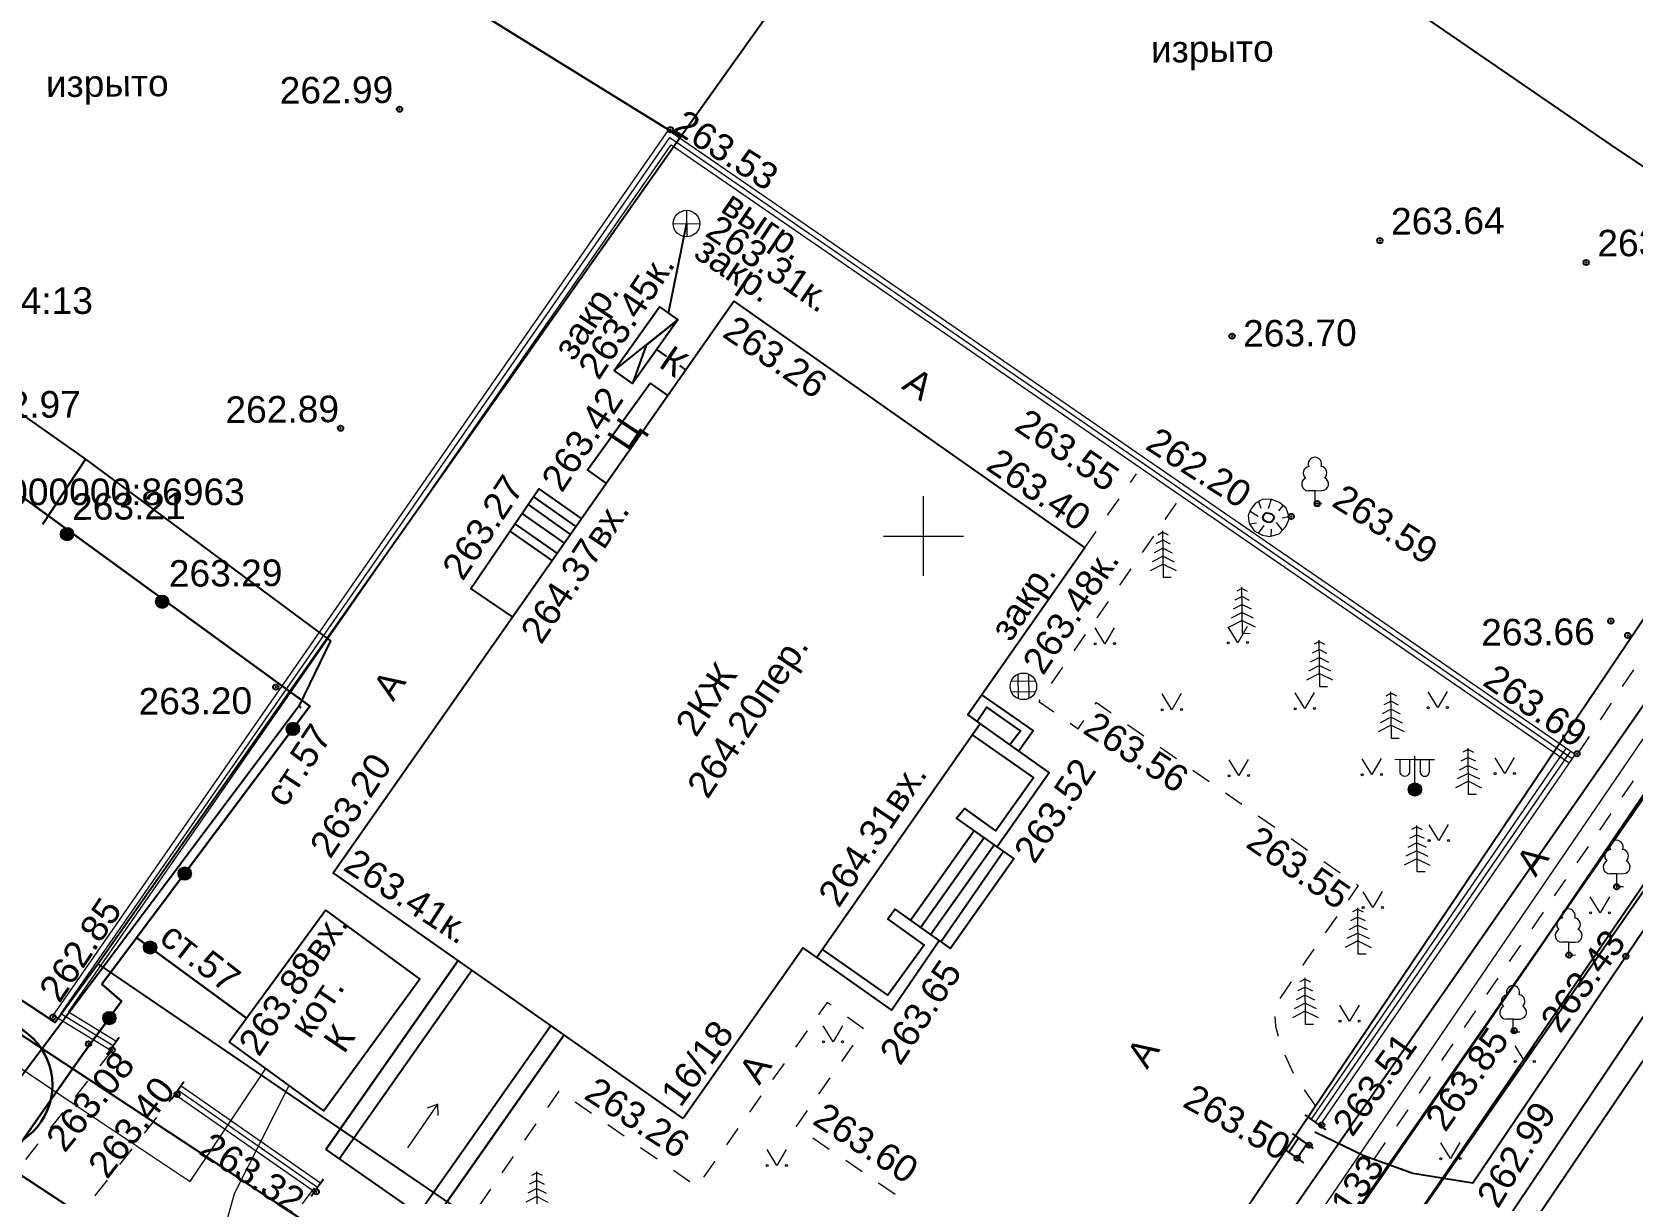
# Model space of a CAD drawing. Header units: metres. Extents: x -1448899 to 1563798, y -293564 to 398817.
# Drawn here: x 1533016.5 to 1533076.6, y 387375.3 to 387419 of the extents above; entities that cross this region are included whole.
import ezdxf
from ezdxf.enums import TextEntityAlignment as Align

# ---------------------------------------------------------------- set-up
doc = ezdxf.new("R2010")
doc.units = ezdxf.units.M
doc.set_wipeout_variables(frame=1)
doc.header["$PDMODE"] = 32
doc.header["$PDSIZE"] = 0.2
doc.linetypes.add('atp_1.5x1.5', pattern=[3, 1.5, -1.5])
for name, color, linetype in [('C', 134, 'Continuous'), ('LABELS', 254, 'Continuous'), ('P', 94, 'Continuous'), ('T', 1, 'Continuous'), ('Z', 30, 'Continuous'), ('Автодорожное хозяйство', 7, 'Continuous'), ('Газопроводы', 7, 'Continuous'), ('Инженерные сооружения', 7, 'Continuous'), ('Кабели низкого напряжения', 7, 'Continuous'), ('кадастр', 7, 'Continuous'), ('Крышки колодцев', 7, 'Continuous'), ('Объекты электропередачи', 7, 'Continuous'), ('Ограждения', 7, 'Continuous'), ('Откосы', 7, 'Continuous'), ('Отметка', 7, 'Continuous'), ('Пикет', 7, 'Continuous'), ('Растительность', 7, 'Continuous'), ('Сетка координат', 7, 'Continuous')]:
    doc.layers.add(name, color=color, linetype=linetype)
doc.styles.get("Standard").update_dxf_attribs({"font": 'arial.ttf'})
doc.styles.add('Бм431', font='')
doc.styles.get('Бм431').set_extended_font_data('Bm431', italic=True)
doc.linetypes.add('atp_119_3', pattern='A,4,-2,[131,ltypeshp.shx,S=0.45,R=90,X=0.45,Y=-0.45],8,[131,ltypeshp.shx,S=0.45,R=-90,X=-0.45,Y=0.45],-2,4', length=20)
doc.linetypes.add('atp_121_g', pattern='A,8,-0.6,["Г",Бм431,S=2,R=0,X=0,Y=-1],-2.3,24', length=34.9)
doc.linetypes.add('atp_122_g', pattern='A,2,-2,3,-0.6,["Г",Бм431,S=2,R=0,X=0,Y=-1],-2.8,3,-2,8,-2,8,-2,6', length=41.4)
doc.linetypes.add('atp_280_1', pattern='A,2,[130,ltypeshp.shx,S=0.4191,R=17.354,X=-0.125,Y=-0.4],0,[130,ltypeshp.shx,S=0.4049,R=8.8807,X=-0.0625,Y=-0.4],0.0001,[130,ltypeshp.shx,S=0.4,R=0,X=0,Y=-0.4],0,[130,ltypeshp.shx,S=0.4049,R=-8.8807,X=0.0625,Y=-0.4],0.0001,[130,ltypeshp.shx,S=0.4191,R=-17.354,X=0.125,Y=-0.4],2', length=4.0002)
doc.linetypes.add('atp_472', pattern='A,0,-8,[130,ltypeshp.shx,S=0.4,R=0,X=0,Y=0],0', length=8)
doc.linetypes.add('atp_474_3a', pattern='A,3,-1,1.1,-0.3,[133,ltypeshp.shx,S=0.1,R=0,X=0,Y=0],0.0001,[133,ltypeshp.shx,S=0.2,R=0,X=-0.1,Y=0],0,[133,ltypeshp.shx,S=0.3,R=0,X=-0.2,Y=0],0.0001,[133,ltypeshp.shx,S=0.4,R=0,X=-0.3,Y=0],0,[130,ltypeshp.shx,S=0.2,R=0,X=0.1,Y=0.6],-0.5,1.1,-1', length=8.0002)

# ---------------------------------------------------------------- blocks, each defined once
blk = doc.blocks.new('atp_390e')
at = {"color": 0, "linetype": 'ByBlock', "lineweight": -2}
for p, q in [((0, 2.8), (-0.544, 2.528)), ((0, 3.4), (-0.4, 3.2)), ((0, 3.4), (0.4, 3.2)), ((0, 2.8), (0.544, 2.528)), ((0, 1.6), (-0.832, 1.184)), ((0, 2.2), (-0.688, 1.856)), ((0, 2.2), (0.688, 1.856)), ((0, 1.6), (0.832, 1.184)), ((0, 1), (-0.976, 0.512)), ((0, 1), (0.976, 0.512))]:
    blk.add_line(p, q, dxfattribs=at)
blk.add_lwpolyline([(0.6, 0), (0, 0), (0, 3.5)], dxfattribs=at)
blk = doc.blocks.new('atp_117kb')
at = {"color": 0, "linetype": 'ByBlock', "lineweight": -2}
for points in [[(-1, 0), (1, 0)], [(0, 1), (0, -1)]]:
    blk.add_lwpolyline(points, dxfattribs=at)
blk.add_circle((0, 0), 1, dxfattribs=at)
blk = doc.blocks.new('atp_115a')
at = {"color": 0, "linetype": 'ByBlock', "lineweight": -2}
for points in [[(0, 0), (4, 0)], [(3.29, -0.5), (4, 0), (3.29, 0.5)]]:
    blk.add_lwpolyline(points, dxfattribs=at)
blk = doc.blocks.new('atp_390a')
at = {"color": 0, "linetype": 'ByBlock', "lineweight": -2}
for points in [[(0, 0.99), (-0.51, 0.99)], [(0, 0.99), (0.51, 0.99)], [(0, 0), (0, 0.99)], [(0.5, 0), (0, 0)]]:
    blk.add_lwpolyline(points, dxfattribs=at)
for centre, start, end in [((-0.39, 2.32), 97.9406, 227.8197), ((0, 3), 90, 202.242), ((0, 3), 337.758, 90), ((0.39, 2.32), 312.1803, 82.0594), ((-0.51, 1.49), 115.6346, 270), ((0.51, 1.49), 270, 64.3654)]:
    blk.add_arc(centre, 0.5, start, end, dxfattribs=at)
blk = doc.blocks.new('atp_416')
at = {"color": 0, "linetype": 'ByBlock', "lineweight": -2}
blk.add_lwpolyline([(0.72, 1.2), (0, 0), (-0.72, 1.2)], dxfattribs=at)
for centre in [(-0.72, 0), (0.72, 0)]:
    blk.add_circle(centre, 0.075, dxfattribs=at)
blk = doc.blocks.new('atp_117d')
at = {"color": 0, "linetype": 'ByBlock', "lineweight": -2}
for points in [[(-0.92, 0.4), (0.92, 0.4)], [(-0.4, 0.92), (-0.4, -0.92)], [(0.4, 0.92), (0.4, -0.92)], [(-0.92, -0.4), (0.92, -0.4)]]:
    blk.add_lwpolyline(points, dxfattribs=at)
blk.add_circle((0, 0), 1, dxfattribs=at)
blk = doc.blocks.new('atp_107a')
at = {"linetype": 'ByBlock', "lineweight": -2}
h = blk.add_hatch(color=0, dxfattribs=at)
edge = h.paths.add_edge_path()
edge.add_arc((0, 0), 0.5, 0, 360)
at = {"color": 0, "linetype": 'ByBlock', "lineweight": -2}
blk.add_circle((0, 0), 0.5, dxfattribs=at)
blk = doc.blocks.new('atp_110a')
at = {"color": 0, "linetype": 'ByBlock', "lineweight": -2}
for p, q in [((0, 0.5), (0, 2.5)), ((0, 2.25), (-1.5, 2.25)), ((0, 2.25), (1.5, 2.25))]:
    blk.add_line(p, q, dxfattribs=at)
for points in [[(-0.4, 2.25), (-0.4, 1.36, -1.040016), (-1.1, 1.36), (-1.1, 2.25)], [(0.4, 2.25), (0.4, 1.36, 1.040016), (1.1, 1.36), (1.1, 2.25)]]:
    blk.add_lwpolyline(points, format="xyb", dxfattribs=at)
blk = doc.blocks.new('A$C0BB7152E')
at = {"layer": 'C', "linetype": 'Continuous'}
for points in [[(1532941.74, 387411.13), (1532958.49, 387399.71), (1532958.65, 387399.96), (1532975.2, 387388.67), (1532975.05, 387388.44), (1532992.25, 387378.31), (1532993.53, 387380.47), (1533010.61, 387369.13), (1533043.84, 387347.18), (1533052.81, 387360.85), (1533018.97, 387383.91), (1533017.35, 387381.71), (1532985.42, 387402.85), (1532987.29, 387405.49), (1532970.42, 387416.99), (1532968.64, 387414.18), (1532952.06, 387425.45), (1532954, 387428.19), (1532937.56, 387439.38)], [(1533010.15, 387296.5), (1533022.12, 387314.27), (1533032.71, 387330.02), (1533041.67, 387343.87), (1533043.84, 387347.18), (1533052.81, 387360.85), (1533073.87, 387392.13), (1533084.99, 387408.63), (1533106.37, 387394.23), (1533097.45, 387380.76), (1533085.37, 387363.26), (1533071.71, 387343.18), (1533064.43, 387332.52), (1533041.7, 387298.63)]]:
    blk.add_lwpolyline(points, dxfattribs=at)
at = {"layer": 'P', "linetype": 'Continuous'}
for points in [[(1533040.86, 387415), (1533024.41, 387425.19), (1533046.66, 387458.59), (1533063.48, 387447.29), (1533061.91, 387444.66), (1533052.51, 387431.33)], [(1533084.99, 387408.63), (1533076.04, 387414.59), (1533059.14, 387426.19), (1533052.51, 387431.33), (1533061.91, 387444.66), (1533063.48, 387447.29), (1533085.34, 387432.98), (1533096.55, 387425.06)], [(1532985.42, 387402.85), (1532987.29, 387405.49), (1532992.54, 387412.29), (1533007.73, 387436), (1533024.41, 387425.19), (1533040.86, 387415), (1533029.47, 387398.85), (1533018.97, 387383.91), (1533017.35, 387381.71)]]:
    blk.add_lwpolyline(points, close=True, dxfattribs=at)
at = {"layer": 'T', "linetype": 'Continuous'}
for points in [[(1533330.57, 387567.05), (1533274, 387556.26), (1533216.53, 387544.1), (1533193.93, 387536.43), (1533174.02, 387522.56), (1533148.19, 387484.78), (1533102.62, 387418.08), (1532923.45, 387153.07), (1532596.95, 386668.16), (1532501.82, 386525.68), (1532463.24, 386470.75), (1532364.18, 386323.11), (1532278.05, 386197.05), (1532195.94, 386075.2), (1532063.54, 385880.4), (1531928.37, 385674.27)], [(1532064.33, 385872.03), (1533175.95, 387529.37), (1533203.37, 387541.48)], [(1533162.43, 387515.89), (1533154.53, 387505.18), (1533111.68, 387441.91), (1533082.13, 387397.43), (1533060.27, 387365.97), (1533034.71, 387328.22), (1532997.57, 387271.25), (1532964.96, 387223.72), (1532933.37, 387176.37), (1532874.68, 387089.36), (1532843.38, 387040.66), (1532805.03, 386986.44), (1532776.13, 386943.81), (1532731.6, 386971.39), (1532708.71, 386938.73), (1532656.13, 386861.1), (1532653.98, 386858.22), (1532649.48, 386852.18), (1532588.17, 386895.63), (1532585.35, 386897.71), (1532581.82, 386900.16), (1532575.32, 386889.29)], [(1532964.32, 387441.74), (1532970.68, 387437.17), (1532986.99, 387425.45), (1533008.43, 387411.35), (1533015.12, 387407.17), (1533014.16, 387405.94), (1533018.49, 387402.89), (1533027.71, 387396.06), (1533026.51, 387393.61), (1533026.6, 387393.56)], [(1533018.49, 387402.89), (1533016.88, 387400.44)], [(1532765.03, 386934.85), (1532794.11, 386967.41), (1532818.17, 387003.22), (1532844.83, 387042.56), (1532871.41, 387081.94), (1532896.31, 387118.47), (1532921.55, 387156.25), (1532948, 387192.55), (1532970.65, 387229.72), (1532994.19, 387264.45), (1533016.33, 387297.19), (1533037.77, 387329.04), (1533061.42, 387364.03), (1533084.97, 387398.44)], [(1533026.51, 387393.61), (1533008.84, 387370.04), (1533016.52, 387364.67), (1533014.75, 387362.13), (1533026.08, 387354.59), (1533031.22, 387351.22)]]:
    blk.add_lwpolyline(points, dxfattribs=at)
at = {"layer": 'Z', "linetype": 'Continuous'}
for points in [[(1533710.26, 387285.68), (1533629.25, 387271.12), (1533488.73, 387243.43), (1533276.59, 387203.68), (1533212.06, 387524.79), (1533163.69, 387514.22), (1533156.17, 387504.03), (1533113.34, 387440.8), (1533083.78, 387396.31), (1533061.92, 387364.84), (1533036.38, 387327.12), (1532999.24, 387270.14), (1532966.62, 387222.6), (1532935.02, 387175.25), (1532876.35, 387088.27), (1532845.03, 387039.54), (1532806.68, 386985.3), (1532776.71, 386941.1), (1532732.15, 386968.69), (1532710.35, 386937.6), (1532656.87, 386858.62), (1532725.1, 386809.85)], [(1532931.71, 387177.49), (1532963.3, 387224.84), (1532995.91, 387272.36), (1533033.04, 387329.33), (1533058.61, 387367.1), (1533080.48, 387398.55), (1533110.02, 387443.02), (1533152.9, 387506.34), (1533159.62, 387515.45), (1533124.91, 387538.32), (1533068.35, 387576.42), (1532966.96, 387646.24), (1532837.59, 387734.1)], [(1532947.56, 387426.35), (1533026.55, 387374.35), (1533025.42, 387372.37), (1533019.05, 387338.02), (1533015.08, 387338.64), (1533021.37, 387372.47), (1532945.12, 387422.69)]]:
    blk.add_lwpolyline(points, dxfattribs=at)
at = {"layer": 'LABELS'}
for s, p in [('66:41:0403044:13', (1533013.14, 387408.855)), ('66:41:0000000:86963', (1533017.685, 387401.665))]:
    blk.add_text(s, height=1, dxfattribs=at).set_placement(p, align=Align.MIDDLE_CENTER)
blk = doc.blocks.new('A$C0ab4c2d5')
for points in [[(205.39, 78.293), (207.233, 77.396), (209.06, 76.716), (211.003, 76.385), (211.312, 76.332), (219.47, 88.2), (237.493, 113.565), (240.175, 123.875), (247.683, 135.018), (263.555, 152.559), (274.396, 168.492)], [(181.335, 109.268), (182.041, 112.664)], [(181.65, 78.988), (168.552, 88.328), (183.789, 109.709), (196.912, 100.329), (192.463, 94.076), (192.932, 93.743), (186.712, 85.005), (186.207, 85.364), (181.65, 78.988)], [(179.274, 107.13), (181.675, 109.023), (180.475, 108.076), (179.955, 106.639)], [(180.873, 107.911), (181.243, 107.647)], [(181.723, 107.305), (181.957, 107.138)], [(178.931, 102.893), (178.242, 103.406), (180.615, 106.645), (181.272, 106.177)], [(175.37, 97.896), (173.813, 98.977), (176.403, 102.706), (177.991, 101.574)], [(176.195, 102.406), (177.764, 101.287)], [(175.759, 101.779), (177.329, 100.661)], [(175.992, 102.114), (177.561, 100.995)], [(175.301, 101.12), (176.87, 100.001)], [(175.491, 101.393), (177.061, 100.275)], [(194.363, 92.705), (194.914, 93.472), (193.001, 94.833)], [(194.03, 92.946), (194.447, 93.463), (193.186, 94.359), (192.81, 93.83)], [(192.932, 93.743), (195.503, 91.879), (193.529, 89.111), (192.016, 90.202), (192.319, 90.563), (193.473, 89.71), (194.922, 91.699), (192.635, 93.327)], [(190.256, 86.375), (192.672, 89.729)], [(190.63, 86.103), (193.048, 89.458)], [(191.003, 85.832), (193.422, 89.189)], [(191.318, 85.604), (191.735, 85.302), (194.157, 88.669), (193.529, 89.111)], [(191.388, 85.553), (193.774, 88.939)], [(186.712, 85.005), (189.509, 82.998), (191.318, 85.604), (189.682, 86.791), (189.401, 86.415), (190.763, 85.435), (189.379, 83.56), (186.926, 85.306)], [(168.704, 77.569), (173.738, 84.63)], [(171.659, 75.462), (176.693, 82.523)], [(162.423, 79.869), (162.886, 80.522)], [(204.543, 78.244), (205.327, 77.67)], [(168.202, 77.927), (172.159, 75.106)], [(204.174, 77.709), (204.958, 77.135)]]:
    blk.add_lwpolyline(points)
for points in [[(181.675, 109.023), (179.955, 106.639), (179.274, 107.13), (180.995, 109.514)], [(164.599, 81.998), (168.255, 86.928), (171.789, 84.307), (168.134, 79.377)], [(204.721, 77.315), (205.09, 77.85), (204.78, 78.064), (204.411, 77.53)]]:
    blk.add_lwpolyline(points, close=True)
at = {"elevation": 261.725}
blk.add_lwpolyline([(204.06, 101.42), (204.048, 101.453), (203.971, 101.518), (203.848, 101.567), (203.738, 101.573), (203.692, 101.549), (203.626, 101.462), (203.606, 101.415), (203.61, 101.377), (203.651, 101.313), (203.776, 101.249), (203.849, 101.234), (203.939, 101.262), (204.033, 101.362)], close=True, dxfattribs=at)
at = {"elevation": 262.406}
for points in [[(159.997, 81.56), (160.46, 82.213)], [(205.025, 78.943), (205.809, 78.37)], [(167.64, 76.167), (168.103, 76.819)]]:
    blk.add_lwpolyline(points, dxfattribs=at)
blk.add_point((217.303, 96.875))
at = {"layer": 'Автодорожное хозяйство', "color": 7, "linetype": 'atp_1.5x1.5', "lineweight": 15, "ltscale": 0.5, "flags": 128}
for points in [[(160.197, 81.726), (157.417, 78.267), (156.868, 77.583), (156.429, 77.583), (149.495, 82.382), (82.59, 128.181), (41.419, 157.991)], [(215.417, 92.467), (228.588, 111.968), (237.868, 125.54), (238.82, 130.966), (240.919, 133.795), (246.134, 137.893), (257.511, 153.544)], [(207.617, 77.257), (238.463, 121.519), (239.911, 123.634)], [(196.912, 100.329), (198.883, 103.099)], [(200.364, 101.975), (195.139, 94.562), (196.611, 93.524), (197.302, 94.504), (207.095, 87.547), (203.913, 83.046), (203.939, 82.277), (204.176, 81.456), (204.665, 80.368), (205.491, 79.161)], [(201.781, 73.818), (200.603, 74.14), (199.269, 74.225), (198.175, 74.112), (197.712, 73.889), (196.143, 71.512), (185.893, 78.638), (188.473, 82.29), (187.094, 83.31), (182.137, 76.417), (176.979, 80.058), (172.29, 73.431)], [(162.779, 80.352), (159.52, 76.268), (159.52, 75.865), (159.789, 74.964), (163.005, 72.57), (163.96, 72.355), (164.471, 72.651), (165.169, 73.055), (167.928, 76.698)]]:
    blk.add_lwpolyline(points, dxfattribs=at)
at = {"layer": 'Газопроводы', "linetype": 'atp_122_g', "lineweight": 30, "ltscale": 0.5, "flags": 128}
blk.add_lwpolyline([(174.242, 27.994), (191.245, 52.808), (196.919, 60.996), (213.696, 84.855), (232.265, 111.739), (245.161, 130.843), (258.315, 150.259), (270.511, 168.055)], dxfattribs=at)
at = {"layer": 'Газопроводы', "linetype": 'atp_121_g', "lineweight": 30, "ltscale": 0.5, "elevation": 262.406, "flags": 128}
blk.add_lwpolyline([(104.3, 142.54), (110.123, 138.451), (114.082, 135.439), (118.103, 132.613), (133.474, 121.445), (141.395, 115.441), (149.951, 109.451), (152.594, 107.542), (154.991, 105.989), (154.159, 104.631), (167.731, 94.598), (159.832, 84.206), (160.567, 83.563), (159.005, 81.449), (150.28, 69.209), (156.19, 65.276), (154.407, 62.721), (165.267, 55.063), (164.766, 54.521), (155.949, 42.022)], dxfattribs=at)
at = {"layer": 'Газопроводы', "linetype": 'atp_121_g', "lineweight": 30, "ltscale": 0.5, "flags": 128}
blk.add_lwpolyline([(161.151, 85.942), (165.256, 82.889)], dxfattribs=at)
at = {"layer": 'Инженерные сооружения', "color": 7, "linetype": 'atp_280_1', "lineweight": 30, "flags": 128}
for points in [[(168.202, 77.927), (173.237, 84.987)], [(177.194, 82.166), (172.159, 75.106)]]:
    blk.add_lwpolyline(points, dxfattribs=at)
at = {"layer": 'Кабели низкого напряжения', "linetype": 'atp_119_3', "lineweight": 15, "ltscale": 0.5, "flags": 128}
for points in [[(9.794, 144.366), (14.688, 152.159), (21.058, 161.264), (32.71, 154.867), (38.34, 162.484), (51.491, 153.244), (76.534, 135.651), (82.717, 131.309), (83.782, 131.211), (97.092, 121.601), (98.696, 118.309), (113.051, 108.413), (115.244, 109.528), (158.713, 79.723), (163.088, 76.754), (165.963, 80.987)], [(225.449, 99.109), (225.089, 98.642), (224.846, 98.601), (224.595, 98.559), (223.491, 99.304), (223.008, 99.497), (222.618, 99.503), (222.276, 99.383), (219.104, 94.8), (212.098, 84.698), (205.234, 74.801), (200.271, 67.643), (200.069, 67.351), (200.068, 67.081), (200.162, 66.796), (200.421, 66.462), (201.033, 66.036), (202.208, 65.218), (202.287, 65.117), (202.485, 64.79), (202.22, 64.08), (201.633, 63.899), (199.61, 65.371), (199.318, 65.374), (199.021, 65.33), (194.713, 59.172), (189.324, 51.288), (184.182, 43.928), (175.967, 31.989), (175.914, 31.702), (178.174, 29.98), (176.868, 30.29), (175.77, 30.898), (175.358, 30.895), (175.169, 30.789)], [(164.329, 74.807), (164.756, 76.3), (166.84, 80.337)]]:
    blk.add_lwpolyline(points, dxfattribs=at)
at = {"layer": 'Ограждения', "color": 7, "linetype": 'Continuous', "lineweight": 15, "ltscale": 0.5, "elevation": 262.406, "flags": 128}
for points in [[(160.123, 81.717), (157.993, 83.046), (181.386, 116.159), (215.288, 92.429)], [(160.335, 82.056), (158.564, 83.161), (181.483, 115.603), (215.059, 92.101)], [(214.96, 92.658), (205.253, 78.771)], [(215.288, 92.429), (205.581, 78.542)], [(167.756, 76.33), (162.548, 80.026)], [(167.987, 76.656), (162.779, 80.352)]]:
    blk.add_lwpolyline(points, dxfattribs=at)
at = {"layer": 'Ограждения', "color": 7, "linetype": 'atp_472', "lineweight": 15, "ltscale": 0.5, "elevation": 262.406, "flags": 128}
for points in [[(160.229, 81.887), (158.278, 83.103), (181.434, 115.881), (215.173, 92.265)], [(167.872, 76.493), (162.664, 80.189)]]:
    blk.add_lwpolyline(points, dxfattribs=at)
at = {"layer": 'Ограждения', "color": 7, "linetype": 'atp_474_3a', "lineweight": 15, "ltscale": 0.5, "elevation": 262.406, "flags": 128}
blk.add_lwpolyline([(205.417, 78.656), (215.124, 92.543)], dxfattribs=at)
at = {"layer": 'Откосы', "color": 7, "linetype": 'Continuous', "lineweight": 15, "flags": 128}
blk.add_lwpolyline([(204.611, 101.438), (204.495, 101.763), (204.244, 101.975), (203.963, 102.086), (203.625, 102.106), (203.344, 101.961), (203.168, 101.727), (203.07, 101.496), (203.101, 101.198), (203.286, 100.909), (203.599, 100.75), (203.873, 100.692), (204.228, 100.801), (204.474, 101.066), (204.589, 101.313)], close=True, dxfattribs=at)
for points in [[(203.46, 102.021), (203.54, 101.77)], [(203.939, 102.087), (203.824, 101.744)], [(204.377, 101.863), (204.207, 101.662)], [(203.115, 101.176), (203.378, 101.221)], [(203.138, 101.656), (203.441, 101.465)], [(203.449, 100.826), (203.663, 101.114)], [(204.351, 100.933), (204.133, 101.218)], [(204.348, 101.393), (204.611, 101.438)], [(203.923, 100.707), (203.937, 100.972)]]:
    blk.add_lwpolyline(points, dxfattribs=at)
at = {"layer": 'Пикет', "color": 0}
for p in [(171.281, 117.019, 262.989), (181.46, 116.169, 263.527), (208.098, 111.79, 263.643), (215.848, 110.908, 263.81), (202.513, 108.24, 263.698), (168.966, 105.041, 262.887), (205.663, 101.922, 263.594), (158.652, 101.141, 263.213), (204.684, 101.448, 262.204), (162.121, 98.499, 263.292), (216.669, 97.419, 263.664), (166.453, 95.324, 263.201), (215.361, 92.439, 263.688), (216.813, 87.425, 263.692), (214.999, 84.872, 263.434), (217.137, 84.807), (157.979, 82.985, 262.853), (159.306, 81.965, 262.949), (212.917, 82.043, 263.85), (160.197, 81.726, 263.076), (162.621, 80.035, 263.399), (205.654, 78.551, 263.514), (205.17, 77.798, 263.504), (204.72, 77.313, 263.49), (167.829, 76.339, 263.322)]:
    blk.add_point(p, dxfattribs=at)
at = {"layer": 'кадастр', "rotation": 359.5536696139991}
blk.add_blockref('A$C0BB7152E', (-1535830.425, -375345.193), dxfattribs=at)
at = {"layer": 'Объекты электропередачи', "color": 7, "linetype": 'Continuous', "lineweight": 15}
for name, p, xscale, yscale, zscale, rotation in [('atp_107a', (158.652, 101.141, 263.213), 0.4999999999999996, 0.4999999999999996, 0.4999999999999996, 321.2733548779389), ('atp_107a', (162.208, 98.569, 263.292), 0.4999999999999996, 0.4999999999999996, 0.4999999999999996, 321.2733548779389), ('atp_107a', (167.085, 93.748, 262.406), 0.4999999999999996, 0.4999999999999996, 0.4999999999999996, 321.2733548779389), ('atp_107a', (162.975, 88.341, 262.406), 0.4999999999999996, 0.4999999999999996, 0.4999999999999996, 321.2733548779389), ('atp_107a', (161.651, 85.571), 0.4999999999999996, 0.4999999999999996, 0.4999999999999996, 321.2733548779389), ('atp_107a', (160.098, 82.929, 262.406), 0.4999999999999996, 0.4999999999999996, 0.4999999999999996, 321.2733548779389), ('atp_115a', (171.282, 77.961), 0.5000000000000008, 0.5000000000000008, 0.5000000000000008, 55.09522804041921)]:
    blk.add_blockref(name, p, dxfattribs=dict(at, xscale=xscale, yscale=yscale, zscale=zscale, rotation=rotation))
at = {"layer": 'Объекты электропередачи', "color": 7, "linetype": 'Continuous', "lineweight": 15, "xscale": 0.5, "yscale": 0.5, "zscale": 0.5}
for name in ['atp_110a', 'atp_107a']:
    blk.add_blockref(name, (209.256, 91.14), dxfattribs=at)
at = {"layer": 'Растительность', "color": 7, "linetype": 'Continuous', "lineweight": 15, "xscale": 0.5, "yscale": 0.5, "zscale": 0.5}
for name, p in [('atp_390a', (205.59, 101.912, 263.115)), ('atp_390e', (199.858, 99.186)), ('atp_390e', (202.812, 97.05)), ('atp_416', (197.639, 96.714)), ('atp_416', (202.639, 96.714)), ('atp_390e', (205.704, 95.031)), ('atp_416', (200.139, 94.214)), ('atp_416', (205.139, 94.214)), ('atp_390e', (208.384, 93.065)), ('atp_416', (210.139, 94.214)), ('atp_390e', (211.266, 90.933)), ('atp_416', (202.639, 91.714)), ('atp_416', (207.639, 91.714)), ('atp_416', (212.639, 91.714)), ('atp_390e', (209.311, 88.04)), ('atp_416', (210.139, 89.214)), ('atp_390a', (216.817, 87.422)), ('atp_416', (207.639, 86.714)), ('atp_390e', (207.07, 84.962)), ('atp_416', (216.179, 86.451)), ('atp_390a', (214.993, 84.859)), ('atp_390e', (205.068, 82.339)), ('atp_390a', (212.883, 81.985)), ('atp_416', (206.73, 82.449)), ('atp_416', (187.302, 81.826)), ('atp_416', (213.304, 80.879)), ('atp_416', (185.151, 77.191)), ('atp_416', (210.484, 77.251)), ('atp_390e', (176.122, 75.29))]:
    blk.add_blockref(name, p, dxfattribs=at)
at = {"layer": 'Отметка'}
for s, p in [('изрыто', (199.546, 118.553)), ('изрыто', (157.986, 117.578)), ('262.99', (166.775, 117.26, 262.989)), ('263.64', (208.523, 112.013, 263.643)), ('263.81', (216.273, 111.131, 263.81)), ('263.70', (202.928, 107.839, 263.698)), ('262.97', (154.936, 105.524, 262.966)), ('262.89', (164.643, 105.27, 262.887)), ('263.21', (158.849, 101.671, 263.213)), ('263.29', (162.466, 99.127, 263.292)), ('263.66', (211.793, 96.529, 263.664)), ('263.20', (161.29, 94.328, 263.201))]:
    blk.add_text(s, height=1, dxfattribs=at).set_placement(p)
for s, rotation, p in [('263.53', 326.9955, (181.481, 116.138, 263.527)), ('выгр.', 325.40446, (183.271, 113.106, 262.204)), ('263.31к.', 325.40446, (182.682, 112.196, 262.204)), ('закр.', 325.40446, (182.246, 111.398, 262.204)), ('263.45к.', 56.04481, (178.683, 106.735, 262.952)), ('закр.', 56.04481, (177.746, 107.459, 262.952)), ('263.26', 325.40446, (183.299, 108.401, 262.204)), ('К', 325.40446, (180.901, 107.281, 262.204)), ('А', 325.40446, (190.041, 106.397, 262.204)), ('263.42', 56.04481, (177.269, 102.515, 262.952)), ('Ц', 56.04481, (179.758, 104.053)), ('263.55', 325.40446, (194.248, 104.811, 262.204)), ('262.20', 327.05942, (199.171, 104.055, 262.204)), ('263.40', 325.40446, (193.169, 103.334, 262.204)), ('263.27', 56.04481, (173.512, 99.226, 262.952)), ('263.59', 327.3415, (206.157, 101.856, 263.594)), ('264.37вх.', 56.04481, (176.444, 96.812, 262.952)), ('закр.', 56.04481, (194.095, 96.767)), ('264.20пер.', 56.04481, (182.656, 90.95, 262.952)), ('А', 56.04481, (170.867, 94.715, 262.952)), ('2КЖ', 56.04481, (182.239, 93.274, 262.952)), ('263.69', 324.95525, (211.784, 95.078, 263.688)), ('ст.57', 56.04481, (166.765, 90.749, 262.952)), ('263.56', 326.7022, (196.738, 93.389, 263.504)), ('263.20', 56.04481, (168.452, 88.813, 262.952)), ('263.52', 56.04481, (194.927, 88.412)), ('264.31вх.', 56.04481, (187.558, 86.821, 262.952)), ('263.55', 324.97838, (202.831, 89.062, 263.504)), ('263.41к.', 326.7022, (168.884, 88.455)), ('А', 53.54272, (213.764, 87.78, 263.434)), ('262.85', 55.52427, (158.226, 83.467, 262.853)), ('ст.57', 321.72764, (161.946, 85.814, 262.952)), ('263.88вх.', 55.48569, (165.707, 81.39)), ('263.43', 53.54272, (214.644, 81.887, 263.434)), ('263.65', 56.04481, (189.819, 80.871)), ('кот.', 55.48569, (167.632, 82.045)), ('К', 55.48569, (168.912, 81.474, 263.512)), ('16/18', 53.54833, (181.546, 79.361)), ('263.51', 54.06793, (206.803, 78.054, 263.514)), ('263.85', 54.72275, (210.299, 78.21, 263.85)), ('263.08', 50.47672, (158.38, 77.84, 263.076)), ('А', 56.04481, (199.099, 80.67)), ('263.40', 51.95422, (159.97, 76.832, 262.406)), ('А', 56.04481, (184.516, 80.178)), ('263.26', 326.7022, (177.871, 79.792)), ('263.50', 330.26339, (200.379, 79.317, 263.504)), ('263.60', 326.7022, (186.457, 78.771)), ('262.99', 58.10062, (212.253, 75.315)), ('263.32', 326.51356, (163.377, 77.823, 263.322)), ('ст.133', 55.77152, (205.756, 73.627))]:
    blk.add_text(s, height=1, rotation=rotation, dxfattribs=at).set_placement(p)
at = {"layer": 'Крышки колодцев', "color": 7, "linetype": 'Continuous', "lineweight": 15, "xscale": 0.5, "yscale": 0.5, "zscale": 0.5}
for name, p in [('atp_117kb', (182.035, 112.634)), ('atp_117d', (194.563, 95.135))]:
    blk.add_blockref(name, p, dxfattribs=at)
at = {"layer": 'Отметка'}
blk.add_text('263.48к.', height=1, rotation=56.04481, dxfattribs=at).set_placement((195.308, 95.503))
blk = doc.blocks.new('atp_012')
at = {"color": 0, "linetype": 'ByBlock', "lineweight": -2}
for points in [[(0, -3), (0, 3)], [(-3, 0), (3, 0)]]:
    blk.add_lwpolyline(points, dxfattribs=at)

msp = doc.modelspace()

# ---------------------------------------------------------------- block references
at = {"layer": 'Газопроводы', "rotation": 0.4463303860005405}
msp.add_blockref('A$C0ab4c2d5', (1532859.941, 387297.702), dxfattribs=at)

# ---------------------------------------------------------------- next in the draw order: linework, layer by layer
at = {"color": 3, "lineweight": 30}
msp.add_circle((1533014.78, 387379.36, 263.06), 2.466, dxfattribs=at)
at = {"layer": 'Газопроводы', "color": 6, "lineweight": 200}
msp.add_circle((1532929.516, 387447.663), 11368.91, dxfattribs=at)

# ---------------------------------------------------------------- next in the draw order: block references
at = {"layer": 'Сетка координат', "color": 92, "linetype": 'Continuous', "lineweight": 15, "xscale": 0.5, "yscale": 0.5, "zscale": 0.5}
msp.add_blockref('atp_012', (1533050, 387400), dxfattribs=at)

doc.saveas('drawing.dxf')
